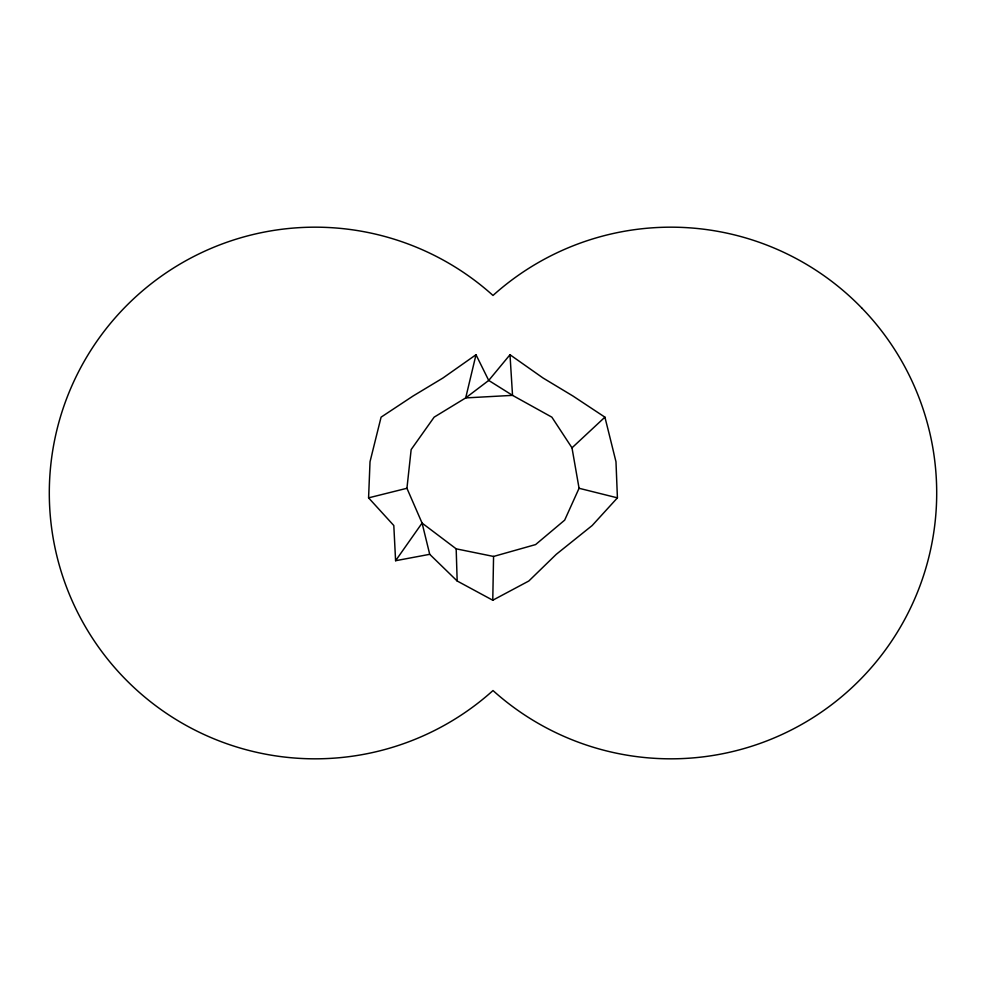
<?xml version="1.0" encoding="UTF-8"?>
<svg xmlns="http://www.w3.org/2000/svg" width="986" height="986" viewBox="0 0 986 986"><rect width="100%" height="100%" fill="white"/><g stroke="black" fill="none" stroke-linecap="round" stroke-linejoin="round"><path stroke-width="1.48" d="M492.766 600.227L493.567 556.449L535.608 544.58L564.67 520.14L579.065 488.28L571.991 447.841L551.864 417.164L512.535 395.361L488.723 380.436L476.004 354.738L442.96 377.995L413.122 395.978L381.089 417.164L370.021 461.719L368.579 497.856L393.808 525.526L395.596 560.714L429.723 554.317L457.171 581L492.766 600.227L528.829 581L556.277 554.317L592.179 525.526L617.421 497.856L615.979 461.719L604.911 417.164L572.878 395.978L543.039 377.995L509.996 354.738L488.723 380.436L465.7 397.913L434.136 417.164L411.162 449.567L406.935 488.28L422.082 523.085L429.723 554.317M476.004 354.738L465.7 397.913L512.535 395.361L509.996 354.738M395.596 560.714L422.082 523.085L456.173 548.832L493.567 556.449M571.991 447.841L604.911 417.164M368.579 497.856L406.935 488.28M579.065 488.28L617.421 497.856M456.173 548.832L457.171 581M862.097 308.347A265.826 265.826 0 0 0 493 295.455A265.826 265.826 0 0 0 123.903 308.347A265.826 265.826 0 0 0 123.903 677.653A265.826 265.826 0 0 0 493 690.545A265.826 265.826 0 0 0 862.097 677.653A265.826 265.826 0 0 0 862.097 308.347"/></g></svg>
